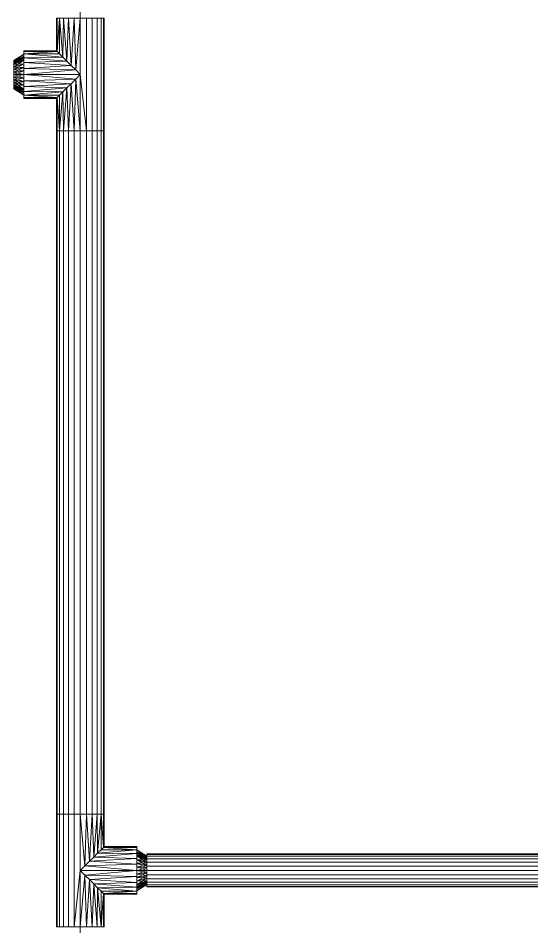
# Model space of a CAD drawing. Header units: inches. Extents: x -3326 to -59, y 8 to 1043.
# Drawn here: x -2423.99 to -2403.55, y 159.62 to 195.77 of the extents above; entities that cross this region are included whole.
import ezdxf

# ---------------------------------------------------------------- set-up
doc = ezdxf.new("R2010")
doc.units = ezdxf.units.IN
doc.header["$MEASUREMENT"] = 0
doc.layers.add('F-SPRN', color=10, linetype='Continuous', lineweight=9)
doc.layers.add('P-PIPE', color=10, linetype='Continuous', lineweight=9)

# ---------------------------------------------------------------- blocks, each defined once
blk = doc.blocks.new('Tee - Welded - Generic - Standard-1125979-05 - Fourth Level')
at = {"layer": 'P-PIPE'}
mesh = blk.add_polyface(dxfattribs=at)
corners = [(-2.244, -0.951), (-2.244, -0.918, 0.246), (-2.244, -0.823, 0.475), (-2.244, -0.672, 0.672), (-2.244, -0.475, 0.823), (-2.244, -0.246, 0.918), (-2.244, 0, 0.951), (-2.244, 0.246, 0.918), (-2.244, 0.475, 0.823), (-2.244, 0.672, 0.672), (-2.244, 0.823, 0.475), (-2.244, 0.918, 0.246), (-2.244, 0.951), (-2.244, 0.918, -0.246), (-2.244, 0.823, -0.475), (-2.244, 0.672, -0.672), (-2.244, 0.475, -0.823), (-2.244, 0.246, -0.918), (-2.244, 0, -0.951), (-2.244, -0.246, -0.918), (-2.244, -0.475, -0.823), (-2.244, -0.672, -0.672), (-2.244, -0.823, -0.475), (-2.244, -0.918, -0.246)]
mesh.append_faces([[corners[k] for k in face] for face in [(10, 0, 7, 9)]], dxfattribs={"vtx0": -1, "vtx1": -1, "vtx2": -1})
mesh.append_faces([[corners[k] for k in face] for face in [(13, 21, 0, 10)]], dxfattribs={"vtx0": -1, "vtx1": -1, "vtx2": -1, "vtx3": -1})
mesh.append_faces([[corners[k] for k in face] for face in [(13, 16, 20, 21), (5, 7, 0, 1)]], dxfattribs={"vtx0": -1, "vtx1": -1, "vtx3": -1})
mesh.append_faces([[corners[k] for k in face] for face in [(4, 5, 3)]], dxfattribs={"vtx1": -1})
mesh.append_faces([[corners[k] for k in face] for face in [(18, 19, 20), (22, 23, 0, 21), (7, 8, 9), (5, 6, 7)]], dxfattribs={"vtx2": -1})
mesh.append_faces([[corners[k] for k in face] for face in [(16, 17, 18, 20), (1, 2, 3, 5)]], dxfattribs={"vtx2": -1, "vtx3": -1})
mesh.append_faces([[corners[k] for k in face] for face in [(13, 14, 15, 16), (10, 11, 12, 13)]], dxfattribs={"vtx3": -1})
mesh = blk.add_polyface(dxfattribs=at)
corners = [(-2.244, 0.951), (-2.244, 0.918, 0.246), (-2.244, 0.823, 0.475), (-2.244, 0.672, 0.672), (-2.244, 0.475, 0.823), (-2.244, 0.246, 0.918), (-2.244, 0, 0.951), (-2.244, -0.246, 0.918), (-2.244, -0.475, 0.823), (-2.244, -0.672, 0.672), (-2.244, -0.823, 0.475), (-2.244, -0.918, 0.246), (-2.244, -0.951), (-0.951, -0.951), (-0.916, -0.916, 0.254), (-0.823, -0.823, 0.476), (-0.69, -0.69, 0.654), (-0.533, -0.533, 0.787), (-0.362, -0.362, 0.879), (-0.183, -0.183, 0.933), (0, 0, 0.951), (0.183, -0.183, 0.933), (0.362, -0.362, 0.879), (0.533, -0.533, 0.787), (0.69, -0.69, 0.654), (0.823, -0.823, 0.476), (0.916, -0.916, 0.254), (0.951, -0.951), (2.244, -0.951), (2.244, -0.918, 0.246), (2.244, -0.823, 0.475), (2.244, -0.672, 0.672), (2.244, -0.475, 0.823), (2.244, -0.246, 0.918), (2.244, 0, 0.951), (2.244, 0.246, 0.918), (2.244, 0.475, 0.823), (2.244, 0.672, 0.672), (2.244, 0.823, 0.475), (2.244, 0.918, 0.246), (2.244, 0.951)]
mesh.append_faces([[corners[k] for k in face] for face in [(13, 11, 12)]], dxfattribs={"vtx0": -1})
mesh.append_faces([[corners[k] for k in face] for face in [(27, 29, 26), (25, 30, 24), (11, 14, 10), (9, 17, 8), (16, 10, 15), (23, 32, 22), (21, 34, 20), (22, 33, 21), (33, 22, 32), (19, 7, 18), (7, 19, 6)]], dxfattribs={"vtx0": -1, "vtx1": -1})
mesh.append_faces([[corners[k] for k in face] for face in [(30, 25, 26), (24, 30, 31), (8, 17, 18), (21, 33, 34), (18, 7, 8), (20, 5, 6)]], dxfattribs={"vtx0": -1, "vtx2": -1})
mesh.append_faces([[corners[k] for k in face] for face in [(20, 34, 35, 5)]], dxfattribs={"vtx0": -1, "vtx2": -1, "vtx3": -1})
mesh.append_faces([[corners[k] for k in face] for face in [(28, 29, 27)]], dxfattribs={"vtx1": -1})
mesh.append_faces([[corners[k] for k in face] for face in [(29, 30, 26), (31, 32, 23), (23, 24, 31), (13, 14, 11), (14, 15, 10), (16, 17, 9), (9, 10, 16), (19, 20, 6)]], dxfattribs={"vtx1": -1, "vtx2": -1})
mesh.append_faces([[corners[k] for k in face] for face in [(38, 39, 1, 2), (36, 37, 3, 4), (37, 38, 2, 3), (35, 36, 4, 5)]], dxfattribs={"vtx1": -1, "vtx3": -1})
mesh.append_faces([[corners[k] for k in face] for face in [(39, 40, 0, 1)]], dxfattribs={"vtx3": -1})
mesh = blk.add_polyface(dxfattribs=at)
corners = [(-2.244, -0.951), (-2.244, -0.918, -0.246), (-2.244, -0.823, -0.475), (-2.244, -0.672, -0.672), (-2.244, -0.475, -0.823), (-2.244, -0.246, -0.918), (-2.244, 0, -0.951), (-2.244, 0.246, -0.918), (-2.244, 0.475, -0.823), (-2.244, 0.672, -0.672), (-2.244, 0.823, -0.475), (-2.244, 0.918, -0.246), (-2.244, 0.951), (2.244, 0.951), (2.244, 0.918, -0.246), (2.244, 0.823, -0.475), (2.244, 0.672, -0.672), (2.244, 0.475, -0.823), (2.244, 0.246, -0.918), (2.244, 0, -0.951), (2.244, -0.246, -0.918), (2.244, -0.475, -0.823), (2.244, -0.672, -0.672), (2.244, -0.823, -0.475), (2.244, -0.918, -0.246), (2.244, -0.951), (0.951, -0.951), (0.916, -0.916, -0.254), (0.823, -0.823, -0.476), (0.69, -0.69, -0.654), (0.533, -0.533, -0.787), (0.362, -0.362, -0.879), (0.183, -0.183, -0.933), (0, 0, -0.951), (-0.183, -0.183, -0.933), (-0.362, -0.362, -0.879), (-0.533, -0.533, -0.787), (-0.69, -0.69, -0.654), (-0.823, -0.823, -0.476), (-0.916, -0.916, -0.254), (-0.951, -0.951)]
mesh.append_faces([[corners[k] for k in face] for face in [(1, 40, 0)]], dxfattribs={"vtx0": -1})
mesh.append_faces([[corners[k] for k in face] for face in [(33, 19, 32), (6, 34, 5), (32, 20, 31), (24, 27, 23), (27, 24, 26), (36, 4, 35), (3, 37, 2), (38, 2, 37), (21, 31, 20)]], dxfattribs={"vtx0": -1, "vtx1": -1})
mesh.append_faces([[corners[k] for k in face] for face in [(35, 4, 5), (6, 33, 34), (23, 28, 29), (29, 22, 23), (21, 30, 31), (23, 27, 28), (36, 3, 4), (3, 36, 37), (39, 1, 2)]], dxfattribs={"vtx0": -1, "vtx2": -1})
mesh.append_faces([[corners[k] for k in face] for face in [(19, 20, 32), (34, 35, 5), (6, 7, 33), (21, 22, 30), (29, 30, 22), (39, 40, 1), (38, 39, 2)]], dxfattribs={"vtx1": -1, "vtx2": -1})
mesh.append_faces([[corners[k] for k in face] for face in [(18, 19, 33, 7)]], dxfattribs={"vtx1": -1, "vtx2": -1, "vtx3": -1})
mesh.append_faces([[corners[k] for k in face] for face in [(15, 16, 9, 10), (14, 15, 10, 11), (16, 17, 8, 9), (17, 18, 7, 8)]], dxfattribs={"vtx1": -1, "vtx3": -1})
mesh.append_faces([[corners[k] for k in face] for face in [(12, 13, 14, 11), (24, 25, 26)]], dxfattribs={"vtx2": -1})
mesh = blk.add_polyface(dxfattribs=at)
corners = [(2.244, -0.951), (2.244, -0.918, -0.246), (2.244, -0.823, -0.475), (2.244, -0.672, -0.672), (2.244, -0.475, -0.823), (2.244, -0.246, -0.918), (2.244, 0, -0.951), (2.244, 0.246, -0.918), (2.244, 0.475, -0.823), (2.244, 0.672, -0.672), (2.244, 0.823, -0.475), (2.244, 0.918, -0.246), (2.244, 0.951), (2.244, 0.918, 0.246), (2.244, 0.823, 0.475), (2.244, 0.672, 0.672), (2.244, 0.475, 0.823), (2.244, 0.246, 0.918), (2.244, 0, 0.951), (2.244, -0.246, 0.918), (2.244, -0.475, 0.823), (2.244, -0.672, 0.672), (2.244, -0.823, 0.475), (2.244, -0.918, 0.246)]
mesh.append_faces([[corners[k] for k in face] for face in [(21, 19, 20)]], dxfattribs={"vtx0": -1})
mesh.append_faces([[corners[k] for k in face] for face in [(19, 23, 17, 18)]], dxfattribs={"vtx0": -1, "vtx1": -1})
mesh.append_faces([[corners[k] for k in face] for face in [(4, 8, 11, 3), (0, 3, 11, 23)]], dxfattribs={"vtx0": -1, "vtx1": -1, "vtx2": -1})
mesh.append_faces([[corners[k] for k in face] for face in [(11, 14, 17, 23)]], dxfattribs={"vtx0": -1, "vtx1": -1, "vtx2": -1, "vtx3": -1})
mesh.append_faces([[corners[k] for k in face] for face in [(9, 10, 11, 8), (4, 5, 6), (12, 13, 14, 11), (15, 16, 17, 14)]], dxfattribs={"vtx2": -1})
mesh.append_faces([[corners[k] for k in face] for face in [(6, 7, 8, 4), (21, 22, 23, 19)]], dxfattribs={"vtx2": -1, "vtx3": -1})
mesh.append_faces([[corners[k] for k in face] for face in [(0, 1, 2, 3)]], dxfattribs={"vtx3": -1})
mesh = blk.add_polyface(dxfattribs=at)
corners = [(-0.951, -2.244), (-0.918, -2.244, 0.246), (-0.823, -2.244, 0.475), (-0.672, -2.244, 0.672), (-0.475, -2.244, 0.823), (-0.246, -2.244, 0.918), (0, -2.244, 0.951), (0.246, -2.244, 0.918), (0.475, -2.244, 0.823), (0.672, -2.244, 0.672), (0.823, -2.244, 0.475), (0.918, -2.244, 0.246), (0.951, -2.244), (0.951, -0.951), (0.916, -0.916, 0.254), (0.823, -0.823, 0.476), (0.69, -0.69, 0.654), (0.533, -0.533, 0.787), (0.362, -0.362, 0.879), (0.183, -0.183, 0.933), (0, 0, 0.951), (-0.183, -0.183, 0.933), (-0.362, -0.362, 0.879), (-0.533, -0.533, 0.787), (-0.69, -0.69, 0.654), (-0.823, -0.823, 0.476), (-0.916, -0.916, 0.254), (-0.951, -0.951)]
mesh.append_faces([[corners[k] for k in face] for face in [(13, 11, 12)]], dxfattribs={"vtx0": -1})
mesh.append_faces([[corners[k] for k in face] for face in [(22, 5, 21), (24, 3, 23), (8, 18, 7), (17, 9, 16)]], dxfattribs={"vtx0": -1, "vtx1": -1})
mesh.append_faces([[corners[k] for k in face] for face in [(24, 2, 3), (26, 1, 2), (22, 4, 5), (6, 20, 21), (21, 5, 6), (19, 6, 7), (16, 9, 10), (17, 8, 9), (6, 19, 20)]], dxfattribs={"vtx0": -1, "vtx2": -1})
mesh.append_faces([[corners[k] for k in face] for face in [(26, 27, 1), (3, 4, 23), (25, 26, 2), (24, 25, 2), (22, 23, 4), (10, 11, 14), (18, 19, 7), (17, 18, 8), (13, 14, 11), (15, 16, 10), (14, 15, 10)]], dxfattribs={"vtx1": -1, "vtx2": -1})
mesh.append_faces([[corners[k] for k in face] for face in [(27, 0, 1)]], dxfattribs={"vtx2": -1})
mesh = blk.add_polyface(dxfattribs=at)
corners = [(0.951, -2.244), (0.918, -2.244, -0.246), (0.823, -2.244, -0.475), (0.672, -2.244, -0.672), (0.475, -2.244, -0.823), (0.246, -2.244, -0.918), (0, -2.244, -0.951), (-0.246, -2.244, -0.918), (-0.475, -2.244, -0.823), (-0.672, -2.244, -0.672), (-0.823, -2.244, -0.475), (-0.918, -2.244, -0.246), (-0.951, -2.244), (-0.951, -0.951), (-0.916, -0.916, -0.254), (-0.823, -0.823, -0.476), (-0.69, -0.69, -0.654), (-0.533, -0.533, -0.787), (-0.362, -0.362, -0.879), (-0.183, -0.183, -0.933), (0, 0, -0.951), (0.183, -0.183, -0.933), (0.362, -0.362, -0.879), (0.533, -0.533, -0.787), (0.69, -0.69, -0.654), (0.823, -0.823, -0.476), (0.916, -0.916, -0.254), (0.951, -0.951)]
mesh.append_faces([[corners[k] for k in face] for face in [(13, 11, 12)]], dxfattribs={"vtx0": -1})
mesh.append_faces([[corners[k] for k in face] for face in [(22, 5, 21), (24, 3, 23), (8, 18, 7), (17, 9, 16)]], dxfattribs={"vtx0": -1, "vtx1": -1})
mesh.append_faces([[corners[k] for k in face] for face in [(24, 2, 3), (26, 1, 2), (22, 4, 5), (6, 20, 21), (21, 5, 6), (19, 6, 7), (16, 9, 10), (17, 8, 9), (6, 19, 20)]], dxfattribs={"vtx0": -1, "vtx2": -1})
mesh.append_faces([[corners[k] for k in face] for face in [(0, 1, 27)]], dxfattribs={"vtx1": -1})
mesh.append_faces([[corners[k] for k in face] for face in [(26, 27, 1), (3, 4, 23), (25, 26, 2), (24, 25, 2), (22, 23, 4), (10, 11, 14), (18, 19, 7), (17, 18, 8), (13, 14, 11), (15, 16, 10), (14, 15, 10)]], dxfattribs={"vtx1": -1, "vtx2": -1})
mesh = blk.add_polyface(dxfattribs=at)
corners = [(-0.951, -2.244), (-0.918, -2.244, -0.246), (-0.823, -2.244, -0.475), (-0.672, -2.244, -0.672), (-0.475, -2.244, -0.823), (-0.246, -2.244, -0.918), (0, -2.244, -0.951), (0.246, -2.244, -0.918), (0.475, -2.244, -0.823), (0.672, -2.244, -0.672), (0.823, -2.244, -0.475), (0.918, -2.244, -0.246), (0.951, -2.244), (0.918, -2.244, 0.246), (0.823, -2.244, 0.475), (0.672, -2.244, 0.672), (0.475, -2.244, 0.823), (0.246, -2.244, 0.918), (0, -2.244, 0.951), (-0.246, -2.244, 0.918), (-0.475, -2.244, 0.823), (-0.672, -2.244, 0.672), (-0.823, -2.244, 0.475), (-0.918, -2.244, 0.246)]
mesh.append_faces([[corners[k] for k in face] for face in [(6, 4, 5), (21, 19, 20)]], dxfattribs={"vtx0": -1})
mesh.append_faces([[corners[k] for k in face] for face in [(23, 6, 11, 14), (23, 14, 17, 19)]], dxfattribs={"vtx0": -1, "vtx1": -1, "vtx2": -1, "vtx3": -1})
mesh.append_faces([[corners[k] for k in face] for face in [(6, 23, 3, 4)]], dxfattribs={"vtx0": -1, "vtx1": -1, "vtx3": -1})
mesh.append_faces([[corners[k] for k in face] for face in [(3, 23, 0)]], dxfattribs={"vtx0": -1, "vtx2": -1})
mesh.append_faces([[corners[k] for k in face] for face in [(16, 17, 14, 15)]], dxfattribs={"vtx1": -1})
mesh.append_faces([[corners[k] for k in face] for face in [(12, 13, 14, 11), (17, 18, 19)]], dxfattribs={"vtx2": -1})
mesh.append_faces([[corners[k] for k in face] for face in [(9, 10, 11, 6), (21, 22, 23, 19)]], dxfattribs={"vtx2": -1, "vtx3": -1})
mesh.append_faces([[corners[k] for k in face] for face in [(6, 7, 8, 9), (0, 1, 2, 3)]], dxfattribs={"vtx3": -1})
blk = doc.blocks.new('Transition - Generic - Plumbing-CW-1022941-05 - Fourth Level')
at = {"layer": 'P-PIPE'}
mesh = blk.add_polyface(dxfattribs=at)
corners = [(0, -0.813), (0, -0.575, 0.575), (0, 0, 0.813), (0, 0.575, 0.575), (0, 0.813), (0, 0.575, -0.575), (0, 0, -0.813), (0, -0.575, -0.575)]
mesh.append_faces([[corners[k] for k in face] for face in [(5, 3, 4)]], dxfattribs={"vtx0": -1})
mesh.append_faces([[corners[k] for k in face] for face in [(0, 3, 5, 6)]], dxfattribs={"vtx0": -1, "vtx1": -1, "vtx3": -1})
mesh.append_faces([[corners[k] for k in face] for face in [(2, 3, 0, 1), (7, 0, 6)]], dxfattribs={"vtx1": -1})
mesh = blk.add_polyface(dxfattribs=at)
corners = [(0, -0.813), (0, -0.575, -0.575), (0, 0, -0.813), (0, 0.575, -0.575), (0, 0.813), (0.406, 0.562), (0.406, 0.398, -0.398), (0.406, 0, -0.562), (0.406, -0.398, -0.398), (0.406, -0.562), (0.406, 0.452, -0.266), (0, 0.694, -0.287), (0, 0.733, -0.192), (0, 0.287, -0.694), (0.406, 0.199, -0.48), (0.406, 0.099, -0.521), (0.406, -0.48, -0.199), (0, -0.694, -0.287), (0, -0.634, -0.431), (0.406, -0.199, -0.48), (0, -0.287, -0.694), (0, -0.144, -0.753), (0, 0.634, -0.431), (0.406, 0.507, -0.133), (0, 0.431, -0.634), (0.406, 0.298, -0.439), (0, 0.144, -0.753), (0, -0.733, -0.192), (0.406, -0.521, -0.099), (0.406, -0.439, -0.298), (0, -0.431, -0.634), (0.406, -0.298, -0.439), (0.406, -0.099, -0.521)]
mesh.append_faces([[corners[k] for k in face] for face in [(23, 4, 5)]], dxfattribs={"vtx0": -1})
mesh.append_faces([[corners[k] for k in face] for face in [(4, 23, 12), (14, 24, 25), (6, 22, 10), (13, 15, 26), (29, 1, 8), (16, 18, 29), (1, 29, 18), (19, 21, 32), (7, 26, 15), (2, 32, 21), (22, 6, 3), (10, 11, 23), (3, 25, 24), (15, 13, 14), (18, 16, 17), (20, 31, 30), (21, 19, 20)]], dxfattribs={"vtx0": -1, "vtx1": -1})
mesh.append_faces([[corners[k] for k in face] for face in [(14, 13, 24), (7, 2, 26), (3, 6, 25), (23, 11, 12), (2, 7, 32), (27, 16, 28), (8, 1, 30)]], dxfattribs={"vtx0": -1, "vtx2": -1})
mesh.append_faces([[corners[k] for k in face] for face in [(9, 0, 28)]], dxfattribs={"vtx1": -1})
mesh.append_faces([[corners[k] for k in face] for face in [(27, 17, 16), (19, 31, 20), (31, 8, 30), (22, 11, 10), (0, 27, 28)]], dxfattribs={"vtx1": -1, "vtx2": -1})
mesh = blk.add_polyface(dxfattribs=at)
corners = [(0, 0.813), (0, 0.575, 0.575), (0, 0, 0.813), (0, -0.575, 0.575), (0, -0.813), (0.406, -0.562), (0.406, -0.398, 0.398), (0.406, 0, 0.562), (0.406, 0.398, 0.398), (0.406, 0.562), (0.406, -0.452, 0.266), (0, -0.694, 0.287), (0, -0.733, 0.192), (0, -0.287, 0.694), (0.406, -0.199, 0.48), (0.406, -0.099, 0.521), (0.406, 0.48, 0.199), (0, 0.694, 0.287), (0, 0.634, 0.431), (0.406, 0.199, 0.48), (0, 0.287, 0.694), (0, 0.144, 0.753), (0, -0.634, 0.431), (0.406, -0.507, 0.133), (0, -0.431, 0.634), (0.406, -0.298, 0.439), (0, -0.144, 0.753), (0, 0.733, 0.192), (0.406, 0.521, 0.099), (0.406, 0.439, 0.298), (0, 0.431, 0.634), (0.406, 0.298, 0.439), (0.406, 0.099, 0.521)]
mesh.append_faces([[corners[k] for k in face] for face in [(23, 4, 5)]], dxfattribs={"vtx0": -1})
mesh.append_faces([[corners[k] for k in face] for face in [(4, 23, 12), (14, 24, 25), (6, 22, 10), (13, 15, 26), (29, 1, 8), (16, 18, 29), (1, 29, 18), (19, 21, 32), (7, 26, 15), (2, 32, 21), (22, 6, 3), (10, 11, 23), (3, 25, 24), (15, 13, 14), (18, 16, 17), (20, 31, 30), (21, 19, 20)]], dxfattribs={"vtx0": -1, "vtx1": -1})
mesh.append_faces([[corners[k] for k in face] for face in [(14, 13, 24), (7, 2, 26), (3, 6, 25), (23, 11, 12), (2, 7, 32), (27, 16, 28), (8, 1, 30)]], dxfattribs={"vtx0": -1, "vtx2": -1})
mesh.append_faces([[corners[k] for k in face] for face in [(9, 0, 28)]], dxfattribs={"vtx1": -1})
mesh.append_faces([[corners[k] for k in face] for face in [(27, 17, 16), (19, 31, 20), (31, 8, 30), (22, 11, 10), (0, 27, 28)]], dxfattribs={"vtx1": -1, "vtx2": -1})
mesh = blk.add_polyface(dxfattribs=at)
corners = [(0.406, -0.562), (0.406, -0.398, -0.398), (0.406, 0, -0.562), (0.406, 0.398, -0.398), (0.406, 0.562), (0.406, 0.398, 0.398), (0.406, 0, 0.562), (0.406, -0.398, 0.398)]
mesh.append_faces([[corners[k] for k in face] for face in [(4, 7, 1, 2)]], dxfattribs={"vtx0": -1, "vtx1": -1, "vtx3": -1})
mesh.append_faces([[corners[k] for k in face] for face in [(3, 4, 2)]], dxfattribs={"vtx1": -1})
mesh.append_faces([[corners[k] for k in face] for face in [(5, 6, 7, 4), (7, 0, 1)]], dxfattribs={"vtx2": -1})

msp = doc.modelspace()

# ---------------------------------------------------------------- linework, layer by layer
at = {"layer": 'F-SPRN', "color": 1}
for p, q in [((-2421.515, 268.352, 964), (-2421.515, 195.772, 964)), ((-2421.515, 268.352, 964), (-2421.515, 195.772, 964)), ((-2421.515, 191.284, 964), (-2421.515, 195.772, 964)), ((-2423.759, 193.528, 964), (-2424.165, 193.528, 964)), ((-2423.759, 193.528, 964), (-2421.515, 193.528, 964)), ((-2421.515, 191.284, 964), (-2421.515, 164.109, 964)), ((-2421.515, 191.284, 964), (-2421.515, 164.109, 964)), ((-2421.515, 159.621, 964), (-2421.515, 164.109, 964)), ((-2419.271, 161.865, 964), (-2421.515, 161.865, 964)), ((-2419.271, 161.865, 964), (-2418.865, 161.865, 964)), ((-2386.345, 161.865, 964), (-2418.865, 161.865, 964)), ((-2386.345, 161.865, 964), (-2418.865, 161.865, 964)), ((-2421.515, 159.621, 964), (-2421.515, 129.609, 964)), ((-2421.515, 159.621, 964), (-2421.515, 129.609, 964))]:
    msp.add_line(p, q, dxfattribs=at)

# ---------------------------------------------------------------- block references
at = {"layer": 'F-SPRN', "color": 1, "extrusion": (0, 0, -1), "rotation": 90}
msp.add_blockref('Tee - Welded - Generic - Standard-1125979-05 - Fourth Level', (2421.515, 193.528, -964), dxfattribs=at)
at = {"layer": 'F-SPRN', "color": 1}
for name, p, rotation in [('Transition - Generic - Plumbing-CW-1022941-05 - Fourth Level', (-2423.759, 193.528, 964), 180), ('Tee - Welded - Generic - Standard-1125979-05 - Fourth Level', (-2421.515, 161.865, 964), 90)]:
    msp.add_blockref(name, p, dxfattribs=dict(at, rotation=rotation))
msp.add_blockref('Transition - Generic - Plumbing-CW-1022941-05 - Fourth Level', (-2419.271, 161.865, 964), dxfattribs=at)

# ---------------------------------------------------------------- meshes
mesh = msp.add_polyface(dxfattribs=at)
corners = [(-2422.465, 191.284, 964), (-2422.433, 191.284, 964.246), (-2422.338, 191.284, 964.475), (-2422.187, 191.284, 964.672), (-2421.99, 191.284, 964.823), (-2421.761, 191.284, 964.918), (-2421.515, 191.284, 964.95), (-2421.269, 191.284, 964.918), (-2421.04, 191.284, 964.823), (-2420.843, 191.284, 964.672), (-2420.692, 191.284, 964.475), (-2420.597, 191.284, 964.246), (-2420.565, 191.284, 964), (-2420.597, 191.284, 963.754), (-2420.692, 191.284, 963.525), (-2420.843, 191.284, 963.328), (-2421.04, 191.284, 963.177), (-2421.269, 191.284, 963.082), (-2421.515, 191.284, 963.05), (-2421.761, 191.284, 963.082), (-2421.99, 191.284, 963.177), (-2422.187, 191.284, 963.328), (-2422.338, 191.284, 963.525), (-2422.433, 191.284, 963.754)]
mesh.append_faces([[corners[k] for k in face] for face in [(18, 16, 17)]], dxfattribs={"vtx0": -1, "color": 1})
mesh.append_faces([[corners[k] for k in face] for face in [(9, 4, 8)]], dxfattribs={"vtx0": -1, "vtx1": -1, "color": 1})
mesh.append_faces([[corners[k] for k in face] for face in [(21, 9, 15, 16)]], dxfattribs={"vtx0": -1, "vtx1": -1, "vtx3": -1, "color": 1})
mesh.append_faces([[corners[k] for k in face] for face in [(5, 6, 4), (14, 15, 13)]], dxfattribs={"vtx1": -1, "color": 1})
mesh.append_faces([[corners[k] for k in face] for face in [(3, 4, 9, 21), (20, 21, 16, 18)]], dxfattribs={"vtx1": -1, "vtx2": -1, "vtx3": -1, "color": 1})
mesh.append_faces([[corners[k] for k in face] for face in [(23, 0, 1), (18, 19, 20)]], dxfattribs={"vtx2": -1, "color": 1})
mesh.append_faces([[corners[k] for k in face] for face in [(1, 2, 3, 23), (6, 7, 8, 4), (9, 10, 11, 15), (21, 22, 23, 3), (11, 12, 13, 15)]], dxfattribs={"vtx2": -1, "vtx3": -1, "color": 1})
mesh = msp.add_polyface(dxfattribs=at)
corners = [(-2421.515, 191.284, 964.95), (-2421.761, 191.284, 964.918), (-2421.99, 191.284, 964.823), (-2422.187, 191.284, 964.672), (-2422.338, 191.284, 964.475), (-2422.433, 191.284, 964.246), (-2422.465, 191.284, 964), (-2422.465, 164.109, 964), (-2422.433, 164.109, 964.246), (-2422.338, 164.109, 964.475), (-2422.187, 164.109, 964.672), (-2421.99, 164.109, 964.823), (-2421.761, 164.109, 964.918), (-2421.515, 164.109, 964.95)]
mesh.append_faces([[corners[k] for k in face] for face in [(8, 9, 4, 5), (3, 4, 9, 10), (11, 12, 1, 2), (2, 3, 10, 11)]], dxfattribs={"vtx1": -1, "vtx3": -1, "color": 1})
mesh.append_faces([[corners[k] for k in face] for face in [(6, 7, 8, 5)]], dxfattribs={"vtx2": -1, "color": 1})
mesh.append_faces([[corners[k] for k in face] for face in [(12, 13, 0, 1)]], dxfattribs={"vtx3": -1, "color": 1})
mesh = msp.add_polyface(dxfattribs=at)
corners = [(-2422.465, 191.284, 964), (-2422.433, 191.284, 963.754), (-2422.338, 191.284, 963.525), (-2422.187, 191.284, 963.328), (-2421.99, 191.284, 963.177), (-2421.761, 191.284, 963.082), (-2421.515, 191.284, 963.05), (-2421.515, 164.109, 963.05), (-2421.761, 164.109, 963.082), (-2421.99, 164.109, 963.177), (-2422.187, 164.109, 963.328), (-2422.338, 164.109, 963.525), (-2422.433, 164.109, 963.754), (-2422.465, 164.109, 964)]
mesh.append_faces([[corners[k] for k in face] for face in [(7, 8, 5, 6)]], dxfattribs={"vtx1": -1, "color": 1})
mesh.append_faces([[corners[k] for k in face] for face in [(8, 9, 4, 5), (3, 4, 9, 10), (11, 12, 1, 2), (2, 3, 10, 11)]], dxfattribs={"vtx1": -1, "vtx3": -1, "color": 1})
mesh.append_faces([[corners[k] for k in face] for face in [(12, 13, 0, 1)]], dxfattribs={"vtx3": -1, "color": 1})
mesh = msp.add_polyface(dxfattribs=at)
corners = [(-2420.565, 191.284, 964), (-2420.597, 191.284, 964.246), (-2420.692, 191.284, 964.475), (-2420.843, 191.284, 964.672), (-2421.04, 191.284, 964.823), (-2421.269, 191.284, 964.918), (-2421.515, 191.284, 964.95), (-2421.515, 164.109, 964.95), (-2421.269, 164.109, 964.918), (-2421.04, 164.109, 964.823), (-2420.843, 164.109, 964.672), (-2420.692, 164.109, 964.475), (-2420.597, 164.109, 964.246), (-2420.565, 164.109, 964)]
mesh.append_faces([[corners[k] for k in face] for face in [(7, 8, 5, 6)]], dxfattribs={"vtx1": -1, "color": 1})
mesh.append_faces([[corners[k] for k in face] for face in [(8, 9, 4, 5), (3, 4, 9, 10), (11, 12, 1, 2), (2, 3, 10, 11)]], dxfattribs={"vtx1": -1, "vtx3": -1, "color": 1})
mesh.append_faces([[corners[k] for k in face] for face in [(12, 13, 0, 1)]], dxfattribs={"vtx3": -1, "color": 1})
mesh = msp.add_polyface(dxfattribs=at)
corners = [(-2421.515, 191.284, 963.05), (-2421.269, 191.284, 963.082), (-2421.04, 191.284, 963.177), (-2420.843, 191.284, 963.328), (-2420.692, 191.284, 963.525), (-2420.597, 191.284, 963.754), (-2420.565, 191.284, 964), (-2420.565, 164.109, 964), (-2420.597, 164.109, 963.754), (-2420.692, 164.109, 963.525), (-2420.843, 164.109, 963.328), (-2421.04, 164.109, 963.177), (-2421.269, 164.109, 963.082), (-2421.515, 164.109, 963.05)]
mesh.append_faces([[corners[k] for k in face] for face in [(7, 8, 5, 6)]], dxfattribs={"vtx1": -1, "color": 1})
mesh.append_faces([[corners[k] for k in face] for face in [(8, 9, 4, 5), (3, 4, 9, 10), (11, 12, 1, 2), (2, 3, 10, 11)]], dxfattribs={"vtx1": -1, "vtx3": -1, "color": 1})
mesh.append_faces([[corners[k] for k in face] for face in [(12, 13, 0, 1)]], dxfattribs={"vtx3": -1, "color": 1})
mesh = msp.add_polyface(dxfattribs=at)
corners = [(-2422.465, 164.109, 964), (-2422.433, 164.109, 963.754), (-2422.338, 164.109, 963.525), (-2422.187, 164.109, 963.328), (-2421.99, 164.109, 963.177), (-2421.761, 164.109, 963.082), (-2421.515, 164.109, 963.05), (-2421.269, 164.109, 963.082), (-2421.04, 164.109, 963.177), (-2420.843, 164.109, 963.328), (-2420.692, 164.109, 963.525), (-2420.597, 164.109, 963.754), (-2420.565, 164.109, 964), (-2420.597, 164.109, 964.246), (-2420.692, 164.109, 964.475), (-2420.843, 164.109, 964.672), (-2421.04, 164.109, 964.823), (-2421.269, 164.109, 964.918), (-2421.515, 164.109, 964.95), (-2421.761, 164.109, 964.918), (-2421.99, 164.109, 964.823), (-2422.187, 164.109, 964.672), (-2422.338, 164.109, 964.475), (-2422.433, 164.109, 964.246)]
mesh.append_faces([[corners[k] for k in face] for face in [(18, 16, 17)]], dxfattribs={"vtx0": -1, "color": 1})
mesh.append_faces([[corners[k] for k in face] for face in [(16, 20, 15)]], dxfattribs={"vtx0": -1, "vtx1": -1, "color": 1})
mesh.append_faces([[corners[k] for k in face] for face in [(3, 9, 15)]], dxfattribs={"vtx0": -1, "vtx1": -1, "vtx2": -1, "color": 1})
mesh.append_faces([[corners[k] for k in face] for face in [(15, 20, 21, 3)]], dxfattribs={"vtx0": -1, "vtx2": -1, "vtx3": -1, "color": 1})
mesh.append_faces([[corners[k] for k in face] for face in [(12, 13, 11), (7, 8, 6)]], dxfattribs={"vtx1": -1, "color": 1})
mesh.append_faces([[corners[k] for k in face] for face in [(3, 4, 8, 9)]], dxfattribs={"vtx1": -1, "vtx3": -1, "color": 1})
mesh.append_faces([[corners[k] for k in face] for face in [(23, 0, 1)]], dxfattribs={"vtx2": -1, "color": 1})
mesh.append_faces([[corners[k] for k in face] for face in [(18, 19, 20, 16), (21, 22, 23, 1), (13, 14, 15, 9), (1, 2, 3, 21), (4, 5, 6, 8), (9, 10, 11, 13)]], dxfattribs={"vtx2": -1, "vtx3": -1, "color": 1})
mesh = msp.add_polyface(dxfattribs=at)
corners = [(-2418.865, 162.522, 964), (-2418.865, 162.5, 963.83), (-2418.865, 162.434, 963.671), (-2418.865, 162.33, 963.535), (-2418.865, 162.194, 963.431), (-2418.865, 162.035, 963.365), (-2418.865, 161.865, 963.342), (-2418.865, 161.695, 963.365), (-2418.865, 161.536, 963.431), (-2418.865, 161.4, 963.535), (-2418.865, 161.296, 963.671), (-2418.865, 161.23, 963.83), (-2418.865, 161.207, 964), (-2418.865, 161.23, 964.17), (-2418.865, 161.296, 964.329), (-2418.865, 161.4, 964.465), (-2418.865, 161.536, 964.569), (-2418.865, 161.695, 964.635), (-2418.865, 161.865, 964.657), (-2418.865, 162.035, 964.635), (-2418.865, 162.194, 964.569), (-2418.865, 162.33, 964.465), (-2418.865, 162.434, 964.329), (-2418.865, 162.5, 964.17)]
mesh.append_faces([[corners[k] for k in face] for face in [(7, 4, 5, 6), (16, 14, 15)]], dxfattribs={"vtx0": -1, "color": 1})
mesh.append_faces([[corners[k] for k in face] for face in [(8, 4, 7)]], dxfattribs={"vtx0": -1, "vtx1": -1, "color": 1})
mesh.append_faces([[corners[k] for k in face] for face in [(3, 9, 21, 0), (21, 9, 14, 16)]], dxfattribs={"vtx0": -1, "vtx1": -1, "vtx2": -1, "vtx3": -1, "color": 1})
mesh.append_faces([[corners[k] for k in face] for face in [(9, 12, 13, 14)]], dxfattribs={"vtx0": -1, "vtx3": -1, "color": 1})
mesh.append_faces([[corners[k] for k in face] for face in [(11, 12, 9, 10)]], dxfattribs={"vtx1": -1, "color": 1})
mesh.append_faces([[corners[k] for k in face] for face in [(20, 21, 16, 19)]], dxfattribs={"vtx1": -1, "vtx2": -1, "color": 1})
mesh.append_faces([[corners[k] for k in face] for face in [(3, 4, 8, 9)]], dxfattribs={"vtx1": -1, "vtx3": -1, "color": 1})
mesh.append_faces([[corners[k] for k in face] for face in [(1, 2, 3, 0), (17, 18, 19, 16)]], dxfattribs={"vtx2": -1, "color": 1})
mesh.append_faces([[corners[k] for k in face] for face in [(21, 22, 23, 0)]], dxfattribs={"vtx3": -1, "color": 1})
mesh = msp.add_polyface(dxfattribs=at)
corners = [(-2386.345, 161.865, 964.657), (-2386.345, 162.035, 964.635), (-2386.345, 162.194, 964.569), (-2386.345, 162.33, 964.465), (-2386.345, 162.434, 964.329), (-2386.345, 162.5, 964.17), (-2386.345, 162.522, 964), (-2418.865, 162.522, 964), (-2418.865, 162.5, 964.17), (-2418.865, 162.434, 964.329), (-2418.865, 162.33, 964.465), (-2418.865, 162.194, 964.569), (-2418.865, 162.035, 964.635), (-2418.865, 161.865, 964.657)]
mesh.append_faces([[corners[k] for k in face] for face in [(8, 9, 4, 5), (3, 4, 9, 10), (11, 12, 1, 2), (2, 3, 10, 11)]], dxfattribs={"vtx1": -1, "vtx3": -1, "color": 1})
mesh.append_faces([[corners[k] for k in face] for face in [(6, 7, 8, 5)]], dxfattribs={"vtx2": -1, "color": 1})
mesh.append_faces([[corners[k] for k in face] for face in [(12, 13, 0, 1)]], dxfattribs={"vtx3": -1, "color": 1})
mesh = msp.add_polyface(dxfattribs=at)
corners = [(-2386.345, 162.522, 964), (-2386.345, 162.5, 963.83), (-2386.345, 162.434, 963.671), (-2386.345, 162.33, 963.535), (-2386.345, 162.194, 963.431), (-2386.345, 162.035, 963.365), (-2386.345, 161.865, 963.342), (-2418.865, 161.865, 963.342), (-2418.865, 162.035, 963.365), (-2418.865, 162.194, 963.431), (-2418.865, 162.33, 963.535), (-2418.865, 162.434, 963.671), (-2418.865, 162.5, 963.83), (-2418.865, 162.522, 964)]
mesh.append_faces([[corners[k] for k in face] for face in [(7, 8, 5, 6)]], dxfattribs={"vtx1": -1, "color": 1})
mesh.append_faces([[corners[k] for k in face] for face in [(8, 9, 4, 5), (3, 4, 9, 10), (11, 12, 1, 2), (2, 3, 10, 11)]], dxfattribs={"vtx1": -1, "vtx3": -1, "color": 1})
mesh.append_faces([[corners[k] for k in face] for face in [(12, 13, 0, 1)]], dxfattribs={"vtx3": -1, "color": 1})
mesh = msp.add_polyface(dxfattribs=at)
corners = [(-2386.345, 161.207, 964), (-2386.345, 161.23, 964.17), (-2386.345, 161.296, 964.329), (-2386.345, 161.4, 964.465), (-2386.345, 161.536, 964.569), (-2386.345, 161.695, 964.635), (-2386.345, 161.865, 964.657), (-2418.865, 161.865, 964.657), (-2418.865, 161.695, 964.635), (-2418.865, 161.536, 964.569), (-2418.865, 161.4, 964.465), (-2418.865, 161.296, 964.329), (-2418.865, 161.23, 964.17), (-2418.865, 161.207, 964)]
mesh.append_faces([[corners[k] for k in face] for face in [(7, 8, 5, 6)]], dxfattribs={"vtx1": -1, "color": 1})
mesh.append_faces([[corners[k] for k in face] for face in [(8, 9, 4, 5), (3, 4, 9, 10), (11, 12, 1, 2), (2, 3, 10, 11)]], dxfattribs={"vtx1": -1, "vtx3": -1, "color": 1})
mesh.append_faces([[corners[k] for k in face] for face in [(12, 13, 0, 1)]], dxfattribs={"vtx3": -1, "color": 1})
mesh = msp.add_polyface(dxfattribs=at)
corners = [(-2386.345, 161.865, 963.342), (-2386.345, 161.695, 963.365), (-2386.345, 161.536, 963.431), (-2386.345, 161.4, 963.535), (-2386.345, 161.296, 963.671), (-2386.345, 161.23, 963.83), (-2386.345, 161.207, 964), (-2418.865, 161.207, 964), (-2418.865, 161.23, 963.83), (-2418.865, 161.296, 963.671), (-2418.865, 161.4, 963.535), (-2418.865, 161.536, 963.431), (-2418.865, 161.695, 963.365), (-2418.865, 161.865, 963.342)]
mesh.append_faces([[corners[k] for k in face] for face in [(7, 8, 5, 6)]], dxfattribs={"vtx1": -1, "color": 1})
mesh.append_faces([[corners[k] for k in face] for face in [(8, 9, 4, 5), (3, 4, 9, 10), (11, 12, 1, 2), (2, 3, 10, 11)]], dxfattribs={"vtx1": -1, "vtx3": -1, "color": 1})
mesh.append_faces([[corners[k] for k in face] for face in [(12, 13, 0, 1)]], dxfattribs={"vtx3": -1, "color": 1})

doc.saveas('drawing.dxf')
